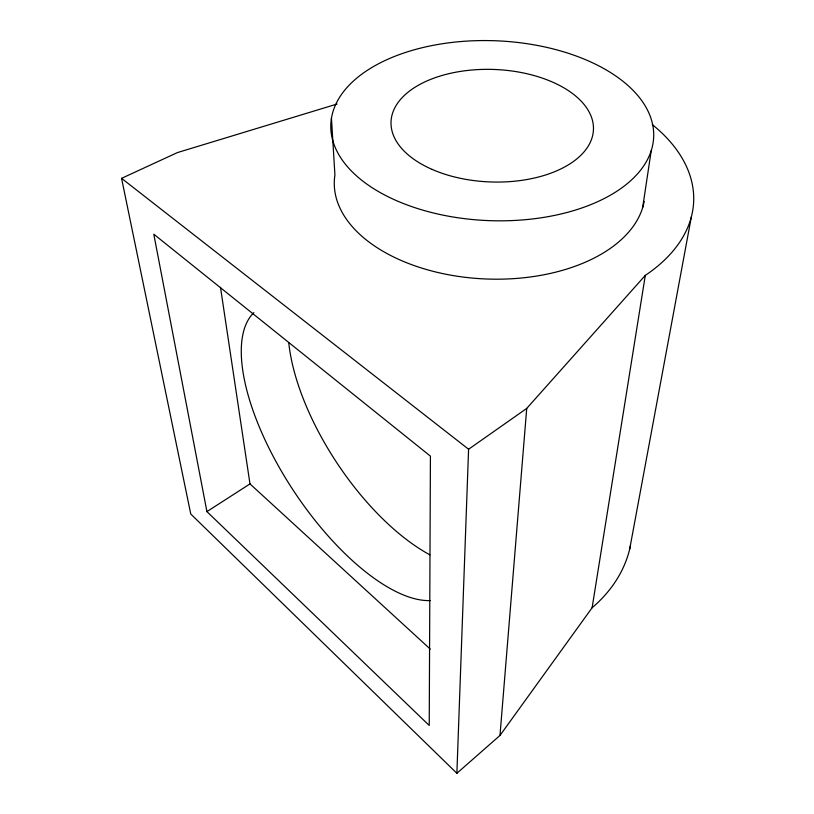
<?xml version="1.0" encoding="UTF-8"?>
<svg xmlns="http://www.w3.org/2000/svg" width="814" height="814" viewBox="0 0 814 814"><rect width="100%" height="100%" fill="white"/><g stroke="black" fill="none" stroke-linecap="round" stroke-linejoin="round"><path stroke-width="1.22" d="M337.057 104.039L177.452 152.574L121.571 178.337L190.761 514.021L456.878 773.3L468.589 449.247L526.719 408.425L645.299 275.386A204.161 120.645 2.3 0 0 652.329 124.623M456.878 773.3L499.989 735.439L526.719 408.425M642.633 207.712L651.241 150.6A161.548 89.988 2.2 0 0 436.894 44.648A161.548 89.988 2.2 0 0 388.482 196.927A161.548 89.988 2.2 0 0 651.241 150.6M499.989 735.439L592.114 607.743L645.299 275.386M629.69 549.104L691.381 216.758M206.919 511.609L153.795 234.198L430.423 456.135L429.232 725.467L206.919 511.609L249.99 483.913L220.482 287.301M121.571 178.337L468.589 449.247M249.99 483.913L430.311 649.134M331.44 117.999L334.92 175.03A155.494 91.626 2.3 0 0 474.155 278.235A155.494 91.626 2.3 0 0 644.189 201.434M630.504 545.431A157.519 122.792 2.8 0 1 592.114 607.743M429.914 554.853A167.318 75.305 56.5 0 1 288.777 342.816M430.148 600.59A171.561 70.584 56.5 0 1 286.06 478.958A171.561 70.584 56.5 0 1 253.897 312.607M432.051 169.383A101.292 56.278 2.2 0 0 592.816 134.788A101.292 56.278 2.2 0 0 451.801 73.016A101.292 56.278 2.2 0 0 432.051 169.383"/></g></svg>
